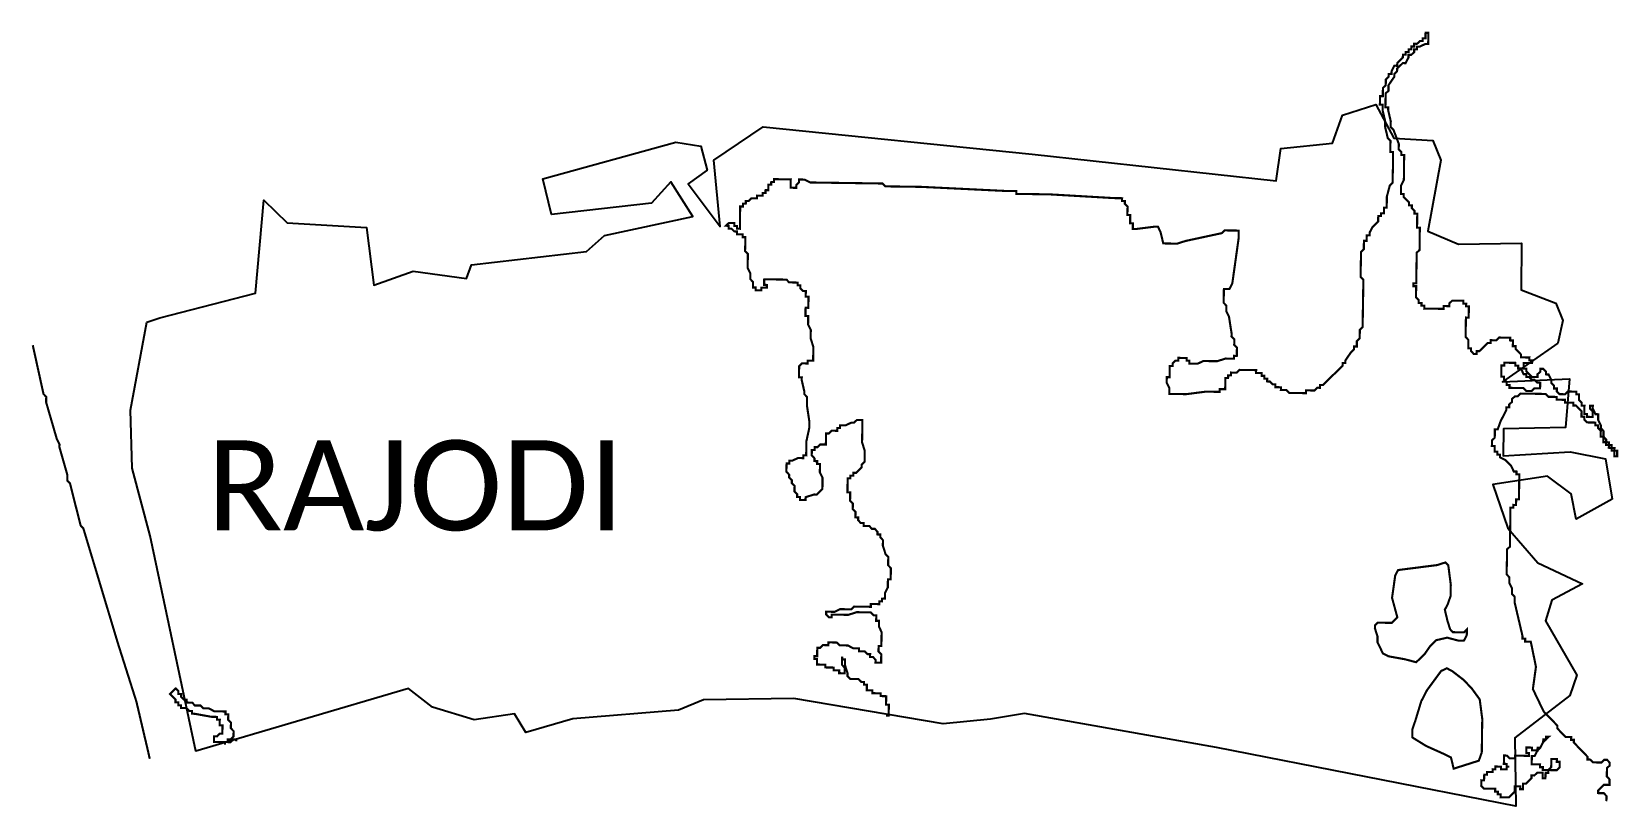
# Model space of a CAD drawing. Header units: metres. Extents: x 263795 to 266714, y 2149023 to 2154063.
# Drawn here: x 264451 to 266714, y 2149023 to 2150129 of the extents above; entities outside this region: 1.
import ezdxf

# ---------------------------------------------------------------- set-up
doc = ezdxf.new("R2010")
doc.units = ezdxf.units.M
for name, color, linetype in [('HIGH TIDE LINE', 6, 'Continuous'), ('village', 3, 'Continuous'), ('VILLAGE NAME', 250, 'Continuous')]:
    doc.layers.add(name, color=color, linetype=linetype)
doc.styles.get("Standard").update_dxf_attribs({"font": 'simplex.shx'})

msp = doc.modelspace()

# ---------------------------------------------------------------- linework, layer by layer
at = {"layer": 'HIGH TIDE LINE', "lineweight": 0, "const_width": 3}
for points in [[(263796.4, 2154061)], [(266591, 2149631.8), (266594.9, 2149631.8), (266598.8, 2149627.7), (266602.8, 2149627.7), (266602.8, 2149623.7), (266602.7, 2149619.7), (266598.7, 2149619.8), (266594.8, 2149619.8), (266590.7, 2149615.9), (266582.8, 2149616), (266578.9, 2149620.1), (266574.9, 2149620.1), (266566.9, 2149620.2), (266563, 2149620.3), (266559, 2149620.4), (266559, 2149624.3), (266555.1, 2149624.4), (266555.1, 2149628.4), (266551.2, 2149632.4), (266551.3, 2149636.4), (266547.3, 2149636.4), (266547.4, 2149640.4), (266547.4, 2149644.4), (266547.5, 2149648.4), (266547.5, 2149652.3), (266551.5, 2149652.3), (266551.6, 2149656.3), (266555.5, 2149656.2), (266559.5, 2149656.1), (266563.5, 2149656.1), (266567.5, 2149656), (266567.4, 2149652.1), (266571.4, 2149652), (266571.3, 2149648), (266575.3, 2149648), (266579.2, 2149639.9), (266583.1, 2149639.9), (266583.1, 2149635.9), (266587, 2149635.9)], [(266400.1, 2149360.3), (266455.8, 2149367.4), (266467.8, 2149371.2), (266471.7, 2149367.2), (266475.3, 2149339.3), (266475.1, 2149323.4), (266470.9, 2149311.5), (266466.8, 2149303.6), (266470.6, 2149287.7), (266474.4, 2149275.7), (266478.3, 2149271.6), (266494.2, 2149271.4), (266498.2, 2149275.3), (266498.1, 2149267.4), (266494, 2149259.5), (266486, 2149259.6), (266470.2, 2149263.8), (266454.2, 2149260.1), (266446.2, 2149252.2), (266438, 2149240.4), (266430, 2149232.6), (266425.9, 2149228.7), (266410.1, 2149232.9), (266386.3, 2149237.2), (266378.4, 2149241.3), (266374.6, 2149249.3), (266370.7, 2149257.3), (266370.8, 2149265.3), (266367, 2149277.3), (266367.1, 2149281.2), (266371.1, 2149285.2), (266383, 2149285), (266391, 2149284.9), (266399.1, 2149292.7), (266391.5, 2149320.6), (266396, 2149352.4)], [(266461.5, 2149216.2), (266441.3, 2149188.7), (266433.1, 2149172.9), (266424.7, 2149145.2), (266420.6, 2149133.3), (266420.4, 2149125.4), (266420.4, 2149121.4), (266440.1, 2149109.2), (266467.7, 2149096.8), (266475.6, 2149092.7), (266479.4, 2149076.8), (266515.3, 2149088.2), (266519.5, 2149100), (266519.7, 2149115.9), (266520.2, 2149147.7), (266516.6, 2149175.6), (266504.9, 2149191.7), (266493.2, 2149203.8), (266477.4, 2149216), (266469.6, 2149220.1)], [(266534.9, 2149072), (266535, 2149076), (266539, 2149075.9), (266539, 2149079.9), (266543, 2149079.8), (266547, 2149079.8), (266546.9, 2149075.8), (266550.9, 2149075.7), (266554.9, 2149075.7), (266554.9, 2149079.6), (266558.9, 2149079.6), (266554.9, 2149079.6), (266555, 2149083.6), (266551, 2149083.7), (266551.1, 2149087.6), (266551.1, 2149091.6), (266551.2, 2149095.6), (266555.2, 2149095.5), (266559.1, 2149091.5), (266563.1, 2149091.4), (266567, 2149091.4), (266567.1, 2149095.4), (266571.1, 2149095.3), (266575, 2149095.2), (266579, 2149095.2), (266583, 2149095.1), (266587, 2149095.1), (266587, 2149099), (266583.1, 2149099.1), (266583.1, 2149103.1), (266583.2, 2149107.1), (266587.1, 2149107), (266591.1, 2149106.9), (266591.1, 2149103), (266595, 2149102.9), (266599, 2149102.8), (266599.1, 2149106.8), (266603, 2149106.8), (266607.1, 2149114.6), (266607.2, 2149118.6), (266611.2, 2149118.6), (266611.2, 2149122.5), (266615.2, 2149122.5), (266611.2, 2149118.6), (266607.1, 2149114.6), (266603, 2149106.8), (266599, 2149102.8), (266594.9, 2149094.9), (266590.9, 2149095), (266590.9, 2149091), (266590.8, 2149087.1), (266590.8, 2149083.1), (266594.7, 2149083), (266598.7, 2149083), (266602.7, 2149082.9), (266602.6, 2149078.9), (266606.6, 2149078.9), (266606.5, 2149074.9), (266610.5, 2149074.8), (266614.5, 2149074.8), (266618.5, 2149078.7), (266618.6, 2149082.7), (266618.7, 2149086.6), (266618.7, 2149090.6), (266622.7, 2149090.6), (266626.7, 2149090.5), (266626.6, 2149086.5), (266630.6, 2149086.5), (266630.5, 2149082.5), (266630.5, 2149078.5), (266626.4, 2149074.6), (266622.4, 2149074.7), (266618.5, 2149074.7), (266614.5, 2149074.8), (266614.4, 2149070.8), (266610.5, 2149070.9), (266610.4, 2149066.9), (266610.3, 2149062.9), (266606.4, 2149063), (266606.4, 2149066.9), (266606.5, 2149070.9), (266602.5, 2149071), (266598.5, 2149071), (266594.5, 2149067.1), (266590.5, 2149067.2), (266590.5, 2149063.2), (266586.4, 2149059.3), (266582.4, 2149055.4), (266578.4, 2149055.4), (266578.4, 2149051.5), (266578.3, 2149047.5), (266574.3, 2149047.5), (266574.4, 2149051.5), (266570.4, 2149051.6), (266566.4, 2149051.6), (266566.4, 2149047.7), (266566.3, 2149043.7), (266562.3, 2149039.8), (266558.3, 2149035.8), (266554.3, 2149035.9), (266550.3, 2149036), (266546.3, 2149036), (266546.4, 2149040), (266542.4, 2149040.1), (266542.5, 2149044), (266538.5, 2149044.1), (266538.6, 2149048.1), (266534.6, 2149048.1), (266530.6, 2149048.2), (266526.6, 2149048.2), (266522.7, 2149048.3), (266518.7, 2149052.3), (266518.8, 2149056.3), (266518.9, 2149060.3), (266522.8, 2149060.2), (266522.9, 2149064.2), (266523, 2149068.2), (266526.9, 2149068.1), (266527, 2149072.1), (266531, 2149072)]]:
    msp.add_lwpolyline(points, close=True, dxfattribs=at)
at = {"layer": 'HIGH TIDE LINE', "lineweight": 0}
for points in [[(265669.4, 2149152.4, 3, 3, 0), (265673.4, 2149152.4, 3, 3, 0), (265673.4, 2149156.3, 3, 3, 0), (265673.5, 2149160.3, 3, 3, 0), (265673.6, 2149164.3, 3, 3, 0), (265673.6, 2149168.3, 3, 3, 0), (265669.7, 2149168.3, 3, 3, 0), (265669.7, 2149172.3, 3, 3, 0), (265669.8, 2149176.3, 3, 3, 0), (265669.8, 2149180.2, 3, 3, 0), (265665.9, 2149180.3, 3, 3, 0), (265661.9, 2149180.4, 3, 3, 0), (265661.9, 2149184.3, 3, 3, 0), (265654, 2149184.5, 3, 3, 0), (265650, 2149184.5, 3, 3, 0), (265650.1, 2149188.5, 3, 3, 0), (265646.1, 2149188.6, 3, 3, 0), (265642.1, 2149188.6, 3, 3, 0), (265642.2, 2149192.6, 3, 3, 0), (265642.2, 2149196.6, 3, 3, 0), (265638.3, 2149196.6, 3, 3, 0), (265638.3, 2149200.6, 3, 3, 0), (265634.3, 2149200.7, 3, 3, 0), (265630.4, 2149204.7, 3, 3, 0), (265622.5, 2149204.8, 3, 3, 0), (265618.5, 2149204.9, 3, 3, 0), (265614.6, 2149208.9, 3, 3, 0), (265614.7, 2149212.9, 3, 3, 0), (265610.9, 2149224.9, 3, 3, 0), (265610.9, 2149228.8, 3, 3, 0), (265611, 2149232.8, 3, 3, 0), (265607, 2149232.9, 3, 3, 0), (265607.1, 2149236.9, 3, 3, 0), (265607, 2149232.9, 3, 3, 0), (265606.9, 2149228.9, 3, 3, 0), (265606.9, 2149224.9, 3, 3, 0), (265610.8, 2149220.9, 3, 3, 0), (265610.7, 2149216.9, 3, 3, 0), (265610.7, 2149212.9, 3, 3, 0), (265606.7, 2149213, 3, 3, 0), (265602.7, 2149213.1, 3, 3, 0), (265602.8, 2149217, 3, 3, 0), (265598.8, 2149217.1, 3, 3, 0), (265594.8, 2149217.1, 3, 3, 0), (265594.9, 2149221.1, 3, 3, 0), (265590.9, 2149221.2, 3, 3, 0), (265586.9, 2149221.2, 3, 3, 0), (265583, 2149221.3, 3, 3, 0), (265583, 2149225.3, 3, 3, 0), (265579.1, 2149225.3, 3, 3, 0), (265575.1, 2149225.4, 3, 3, 0), (265571.1, 2149225.5, 3, 3, 0), (265571.2, 2149229.4, 3, 3, 0), (265571.2, 2149233.4, 3, 3, 0), (265567.2, 2149233.5, 3, 3, 0), (265567.3, 2149237.4, 3, 3, 0), (265571.3, 2149237.4, 3, 3, 0), (265571.3, 2149241.4, 3, 3, 0), (265571.4, 2149245.3, 3, 3, 0), (265571.5, 2149249.3, 3, 3, 0), (265575.4, 2149249.2, 3, 3, 0), (265579.5, 2149253.2, 3, 3, 0), (265583.4, 2149253.1, 3, 3, 0), (265587.4, 2149253, 3, 3, 0), (265587.5, 2149257, 3, 3, 0), (265591.5, 2149257, 3, 3, 0), (265595.4, 2149256.9, 3, 3, 0), (265599.4, 2149256.8, 3, 3, 0), (265603.3, 2149252.8, 3, 3, 0), (265607.3, 2149252.8, 3, 3, 0), (265611.3, 2149252.7, 3, 3, 0), (265615.2, 2149252.6, 3, 3, 0), (265623.1, 2149248.5, 3, 3, 0), (265627.1, 2149248.5, 3, 3, 0), (265631.1, 2149248.4, 3, 3, 0), (265631, 2149244.4, 3, 3, 0), (265635, 2149244.4, 3, 3, 0), (265639, 2149244.3, 3, 3, 0), (265642.9, 2149240.3, 3, 3, 0), (265646.9, 2149240.2, 3, 3, 0), (265646.8, 2149236.3, 3, 3, 0), (265650.8, 2149236.2, 3, 3, 0), (265654.7, 2149232.2, 3, 3, 0), (265654.6, 2149228.2, 3, 3, 0), (265658.6, 2149228.1, 3, 3, 0), (265662.6, 2149228.1, 3, 3, 0), (265662.6, 2149232, 3, 3, 0), (265662.7, 2149236, 3, 3, 0), (265662.8, 2149240, 3, 3, 0), (265658.8, 2149244, 3, 3, 0), (265658.9, 2149248, 3, 3, 0), (265659, 2149252, 3, 3, 0), (265662.9, 2149251.9, 3, 3, 0), (265663, 2149255.9, 3, 3, 0), (265663.1, 2149259.9, 3, 3, 0), (265663.1, 2149263.9, 3, 3, 0), (265663.2, 2149267.8, 3, 3, 0), (265663.2, 2149271.8, 3, 3, 0), (265659.4, 2149279.8, 3, 3, 0), (265659.4, 2149283.8, 3, 3, 0), (265659.5, 2149287.8, 3, 3, 0), (265655.5, 2149287.8, 3, 3, 0), (265655.6, 2149291.8, 3, 3, 0), (265655.6, 2149295.8, 3, 3, 0), (265651.7, 2149295.8, 3, 3, 0), (265647.7, 2149299.9, 3, 3, 0), (265643.8, 2149299.9, 3, 3, 0), (265639.8, 2149300, 3, 3, 0), (265635.8, 2149300, 3, 3, 0), (265627.9, 2149300.2, 3, 3, 0), (265615.9, 2149296.4, 3, 3, 0), (265611.9, 2149296.4, 3, 3, 0), (265600, 2149296.6, 3, 3, 0), (265596, 2149296.7, 3, 3, 0), (265592, 2149296.7, 3, 3, 0), (265592, 2149292.7, 3, 3, 0), (265588, 2149292.8, 3, 3, 0), (265584.1, 2149296.8, 3, 3, 0), (265584.2, 2149300.8, 3, 3, 0), (265588.1, 2149300.8, 3, 3, 0), (265592.1, 2149300.7, 3, 3, 0), (265596.1, 2149300.6, 3, 3, 0), (265604.1, 2149304.5, 3, 3, 0), (265616, 2149304.3, 3, 3, 0), (265620, 2149304.3, 3, 3, 0), (265624, 2149308.2, 3, 3, 0), (265643.9, 2149307.9, 3, 3, 0), (265647.9, 2149307.8, 3, 3, 0), (265647.9, 2149311.8, 3, 3, 0), (265651.9, 2149311.7, 3, 3, 0), (265655.9, 2149311.7, 3, 3, 0), (265659.9, 2149311.6, 3, 3, 0), (265659.9, 2149315.6, 3, 3, 0), (265663.9, 2149315.5, 3, 3, 0), (265663.9, 2149319.5, 3, 3, 0), (265667.9, 2149319.5, 3, 3, 0), (265668, 2149323.4, 3, 3, 0), (265668, 2149327.4, 3, 3, 0), (265672.1, 2149335.3, 3, 3, 0), (265672.2, 2149339.3, 3, 3, 0), (265672.2, 2149343.2, 3, 3, 0), (265672.3, 2149347.2, 3, 3, 0), (265676.3, 2149347.2, 3, 3, 0), (265676.3, 2149351.1, 3, 3, 0), (265676.4, 2149355.1, 3, 3, 0), (265676.5, 2149359.1, 3, 3, 0), (265676.5, 2149363.1, 3, 3, 0), (265672.6, 2149367.1, 3, 3, 0), (265672.7, 2149371.1, 3, 3, 0), (265672.7, 2149375.1, 3, 3, 0), (265672.8, 2149379, 3, 3, 0), (265668.9, 2149383.1, 3, 3, 0), (265665.1, 2149395, 3, 3, 0), (265665.1, 2149399, 3, 3, 0), (265665.2, 2149403, 3, 3, 0), (265661.3, 2149407, 3, 3, 0), (265661.3, 2149411, 3, 3, 0), (265657.4, 2149411.1, 3, 3, 0), (265657.4, 2149415, 3, 3, 0), (265653.5, 2149419.1, 3, 3, 0), (265649.5, 2149419.1, 3, 3, 0), (265645.6, 2149423.2, 3, 3, 0), (265641.6, 2149423.2, 3, 3, 0), (265637.7, 2149423.3, 3, 3, 0), (265637.7, 2149427.3, 3, 3, 0), (265633.7, 2149427.3, 3, 3, 0), (265629.8, 2149431.4, 3, 3, 0), (265629.9, 2149435.3, 3, 3, 0), (265625.9, 2149435.4, 3, 3, 0), (265626, 2149439.4, 3, 3, 0), (265626, 2149443.3, 3, 3, 0), (265622.1, 2149447.4, 3, 3, 0), (265622.2, 2149451.4, 3, 3, 0), (265622.2, 2149455.3, 3, 3, 0), (265618.3, 2149459.4, 3, 3, 0), (265618.4, 2149463.3, 3, 3, 0), (265618.4, 2149467.3, 3, 3, 0), (265618.5, 2149471.3, 3, 3, 0), (265614.5, 2149471.3, 3, 3, 0), (265614.6, 2149475.3, 3, 3, 0), (265614.6, 2149479.3, 3, 3, 0), (265614.7, 2149483.3, 3, 3, 0), (265614.7, 2149487.3, 3, 3, 0), (265614.8, 2149491.2, 3, 3, 0), (265618.8, 2149491.2, 3, 3, 0), (265618.8, 2149495.1, 3, 3, 0), (265622.8, 2149495.1, 3, 3, 0), (265622.9, 2149499.1, 3, 3, 0), (265626.8, 2149499, 3, 3, 0), (265630.9, 2149502.9, 3, 3, 0), (265634.9, 2149506.8, 3, 3, 0), (265635, 2149510.8, 3, 3, 0), (265639, 2149514.7, 3, 3, 0), (265639.1, 2149518.7, 3, 3, 0), (265639.1, 2149522.7, 3, 3, 0), (265639.2, 2149526.7, 3, 3, 0), (265639.2, 2149530.6, 3, 3, 0), (265635.4, 2149542.6, 3, 3, 0), (265635.5, 2149546.6, 3, 3, 0), (265635.6, 2149550.6, 3, 3, 0), (265635.6, 2149554.5, 3, 3, 0), (265635.7, 2149558.5, 3, 3, 0), (265635.7, 2149562.5, 3, 3, 0), (265635.8, 2149566.5, 3, 3, 0), (265635.9, 2149570.4, 3, 3, 0), (265635.9, 2149574.4, 3, 3, 0), (265631.9, 2149574.5, 3, 3, 0), (265628, 2149574.5, 3, 3, 0), (265623.9, 2149570.6, 3, 3, 0), (265620, 2149570.7, 3, 3, 0), (265612, 2149566.8, 3, 3, 0), (265608, 2149566.9, 3, 3, 0), (265604, 2149566.9, 3, 3, 0), (265603.9, 2149563, 3, 3, 0), (265600, 2149563, 3, 3, 0), (265599.9, 2149559, 3, 3, 0), (265595.9, 2149559.1, 3, 3, 0), (265592, 2149559.2, 3, 3, 0), (265587.9, 2149555.2, 3, 3, 0), (265584, 2149555.3, 3, 3, 0), (265583.9, 2149551.3, 3, 3, 0), (265583.8, 2149547.4, 3, 3, 0), (265583.8, 2149543.4, 3, 3, 0), (265583.7, 2149539.4, 3, 3, 0), (265579.7, 2149539.5, 3, 3, 0), (265575.8, 2149539.5, 3, 3, 0), (265571.7, 2149535.6, 3, 3, 0), (265567.8, 2149535.7, 3, 3, 0), (265567.7, 2149531.7, 3, 3, 0), (265563.7, 2149531.7, 3, 3, 0), (265563.7, 2149527.8, 3, 3, 0), (265563.6, 2149523.8, 3, 3, 0), (265567.5, 2149519.8, 3, 3, 0), (265567.5, 2149515.8, 3, 3, 0), (265571.4, 2149515.7, 3, 3, 0), (265571.4, 2149511.8, 3, 3, 0), (265575.4, 2149511.7, 3, 3, 0), (265575.3, 2149507.7, 3, 3, 0), (265575.2, 2149503.7, 3, 3, 0), (265575.2, 2149499.8, 3, 3, 0), (265579, 2149491.8, 3, 3, 0), (265579, 2149487.8, 3, 3, 0), (265578.9, 2149479.8, 3, 3, 0), (265578.8, 2149475.9, 3, 3, 0), (265574.8, 2149471.9, 3, 3, 0), (265570.7, 2149468, 3, 3, 0), (265566.8, 2149468.1, 3, 3, 0), (265554.8, 2149464.3, 3, 3, 0), (265554.7, 2149460.3, 3, 3, 0), (265550.7, 2149460.4, 3, 3, 0), (265546.8, 2149460.4, 3, 3, 0), (265546.8, 2149464.4, 3, 3, 0), (265542.8, 2149464.5, 3, 3, 0), (265542.9, 2149468.4, 3, 3, 0), (265539, 2149472.5, 3, 3, 0), (265539.1, 2149480.4, 3, 3, 0), (265535.2, 2149484.5, 3, 3, 0), (265535.2, 2149488.4, 3, 3, 0), (265531.3, 2149492.5, 3, 3, 0), (265531.4, 2149496.4, 3, 3, 0), (265527.5, 2149500.5, 3, 3, 0), (265527.5, 2149504.4, 3, 3, 0), (265527.6, 2149508.4, 3, 3, 0), (265527.7, 2149512.4, 3, 3, 0), (265531.6, 2149512.3, 3, 3, 0), (265531.7, 2149516.3, 3, 3, 0), (265535.7, 2149516.3, 3, 3, 0), (265543.7, 2149520.1, 3, 3, 0), (265547.6, 2149520.1, 3, 3, 0), (265551.6, 2149520, 3, 3, 0), (265551.7, 2149524, 3, 3, 0), (265555.7, 2149523.9, 3, 3, 0), (265555.7, 2149527.9, 3, 3, 0), (265555.8, 2149531.9, 3, 3, 0), (265555.9, 2149539.8, 3, 3, 0), (265555.9, 2149543.8, 3, 3, 0), (265560.2, 2149563.6, 3, 3, 0), (265560.3, 2149567.6, 3, 3, 0), (265560.3, 2149571.6, 3, 3, 0), (265556.7, 2149595.5, 3, 3, 0), (265556.8, 2149599.4, 3, 3, 0), (265556.8, 2149603.4, 3, 3, 0), (265556.9, 2149607.4, 3, 3, 0), (265553, 2149611.4, 3, 3, 0), (265553, 2149615.4, 3, 3, 0), (265549.3, 2149631.4, 3, 3, 0), (265549.4, 2149635.3, 3, 3, 0), (265545.4, 2149635.4, 3, 3, 0), (265545.4, 2149639.4, 3, 3, 0), (265545.5, 2149643.4, 3, 3, 0), (265545.6, 2149647.3, 3, 3, 0), (265545.6, 2149651.3, 3, 3, 0), (265549.7, 2149655.2, 3, 3, 0), (265553.6, 2149655.2, 3, 3, 0), (265557.6, 2149655.1, 3, 3, 0), (265557.7, 2149659.1, 3, 3, 0), (265561.6, 2149659, 3, 3, 0), (265565.6, 2149659, 3, 3, 0), (265565.7, 2149662.9, 3, 3, 0), (265565.7, 2149666.9, 3, 3, 0), (265565.8, 2149670.9, 3, 3, 0), (265565.9, 2149678.8, 3, 3, 0), (265562.1, 2149690.8, 3, 3, 0), (265562.2, 2149694.8, 3, 3, 0), (265562.2, 2149698.8, 3, 3, 0), (265562.3, 2149702.8, 3, 3, 0), (265558.4, 2149710.8, 3, 3, 0), (265558.5, 2149714.7, 3, 3, 0), (265558.5, 2149718.7, 3, 3, 0), (265558.6, 2149722.7, 3, 3, 0), (265554.6, 2149722.8, 3, 3, 0), (265554.7, 2149726.7, 3, 3, 0), (265554.7, 2149730.7, 3, 3, 0), (265554.8, 2149734.7, 3, 3, 0), (265558.8, 2149734.6, 3, 3, 0), (265558.8, 2149738.6, 3, 3, 0), (265558.9, 2149742.6, 3, 3, 0), (265559, 2149746.5, 3, 3, 0), (265559, 2149750.5, 3, 3, 0), (265555, 2149750.6, 3, 3, 0), (265555.1, 2149754.6, 3, 3, 0), (265555.2, 2149758.5, 3, 3, 0), (265551.2, 2149758.6, 3, 3, 0), (265547.3, 2149762.6, 3, 3, 0), (265547.3, 2149766.6, 3, 3, 0), (265543.4, 2149766.7, 3, 3, 0), (265543.4, 2149770.6, 3, 3, 0), (265539.4, 2149770.7, 3, 3, 0), (265535.5, 2149770.8, 3, 3, 0), (265531.5, 2149770.8, 3, 3, 0), (265527.6, 2149774.8, 3, 3, 0), (265523.6, 2149774.9, 3, 3, 0), (265519.6, 2149775, 3, 3, 0), (265515.6, 2149775, 3, 3, 0), (265511.7, 2149775.1, 3, 3, 0), (265503.7, 2149775.2, 3, 3, 0), (265499.7, 2149775.3, 3, 3, 0), (265495.8, 2149775.3, 3, 3, 0), (265495.7, 2149771.3, 3, 3, 0), (265495.7, 2149767.4, 3, 3, 0), (265499.6, 2149767.3, 3, 3, 0), (265499.6, 2149763.3, 3, 3, 0), (265495.6, 2149763.4, 3, 3, 0), (265491.6, 2149763.4, 3, 3, 0), (265491.6, 2149759.5, 3, 3, 0), (265487.6, 2149759.5, 3, 3, 0), (265483.6, 2149759.6, 3, 3, 0), (265483.7, 2149763.6, 3, 3, 0), (265479.7, 2149763.6, 3, 3, 0), (265479.8, 2149767.6, 3, 3, 0), (265479.8, 2149771.6, 3, 3, 0), (265475.9, 2149775.6, 3, 3, 0), (265476, 2149783.6, 3, 3, 0), (265472.2, 2149791.6, 3, 3, 0), (265472.3, 2149799.5, 3, 3, 0), (265472.5, 2149811.5, 3, 3, 0), (265468.5, 2149815.5, 3, 3, 0), (265468.6, 2149819.5, 3, 3, 0), (265468.7, 2149823.4, 3, 3, 0), (265468.8, 2149831.4, 3, 3, 0), (265468.8, 2149835.4, 3, 3, 0), (265464.9, 2149835.4, 3, 3, 0), (265464.9, 2149839.4, 3, 3, 0), (265460.9, 2149839.5, 3, 3, 0), (265457, 2149839.5, 3, 3, 0), (265457, 2149843.5, 3, 3, 0), (265453.1, 2149843.6, 3, 3, 0), (265449.1, 2149847.6, 3, 3, 0), (265445.2, 2149847.6, 3, 3, 0), (265445.2, 2149851.6, 3, 3, 0), (265441.2, 2149851.7, 3, 3, 0), (265445.3, 2149855.6, 3, 3, 0), (265449.3, 2149855.5, 3, 3, 0), (265453.2, 2149855.5, 3, 3, 0), (265453.2, 2149851.5, 3, 3, 0), (265457.1, 2149851.4, 3, 3, 0), (265457.1, 2149847.5, 3, 3, 0), (265461.1, 2149847.4, 3, 3, 0), (265461.1, 2149851.4, 3, 3, 0), (265461.2, 2149855.4, 3, 3, 0), (265461.2, 2149859.3, 3, 3, 0), (265461.3, 2149863.3, 3, 3, 0), (265461.4, 2149867.3, 3, 3, 0), (265461.4, 2149871.3, 3, 3, 0), (265461.5, 2149875.2, 3, 3, 0), (265461.5, 2149879.2, 3, 3, 0), (265465.5, 2149879.2, 3, 3, 0), (265465.6, 2149883.1, 3, 3, 0), (265469.5, 2149883.1, 3, 3, 0), (265469.6, 2149887, 3, 3, 0), (265473.6, 2149887, 3, 3, 0), (265477.6, 2149890.9, 3, 3, 0), (265481.6, 2149890.8, 3, 3, 0), (265485.6, 2149890.8, 3, 3, 0), (265485.6, 2149894.8, 3, 3, 0), (265489.6, 2149894.7, 3, 3, 0), (265493.6, 2149894.6, 3, 3, 0), (265493.6, 2149898.6, 3, 3, 0), (265497.6, 2149898.6, 3, 3, 0), (265497.7, 2149902.5, 3, 3, 0), (265501.6, 2149902.5, 3, 3, 0), (265501.7, 2149906.5, 3, 3, 0), (265501.8, 2149910.4, 3, 3, 0), (265505.7, 2149910.4, 3, 3, 0), (265505.8, 2149914.3, 3, 3, 0), (265509.8, 2149914.3, 3, 3, 0), (265509.8, 2149918.3, 3, 3, 0), (265513.8, 2149918.2, 3, 3, 0), (265517.8, 2149918.1, 3, 3, 0), (265521.7, 2149918.1, 3, 3, 0), (265525.7, 2149918, 3, 3, 0), (265529.7, 2149918, 3, 3, 0), (265533.7, 2149917.9, 3, 3, 0), (265533.6, 2149913.9, 3, 3, 0), (265533.6, 2149910, 3, 3, 0), (265533.5, 2149906, 3, 3, 0), (265537.5, 2149905.9, 3, 3, 0), (265541.4, 2149905.9, 3, 3, 0), (265541.5, 2149909.8, 3, 3, 0), (265545.5, 2149913.8, 3, 3, 0), (265545.6, 2149917.7, 3, 3, 0), (265549.6, 2149917.7, 3, 3, 0), (265553.5, 2149917.6, 3, 3, 0), (265561.4, 2149913.5, 3, 3, 0), (265565.4, 2149913.5, 3, 3, 0), (265569.4, 2149913.4, 3, 3, 0), (265573.4, 2149913.3, 3, 3, 0), (265617.1, 2149912.7, 3, 3, 0), (265664.8, 2149912, 3, 3, 0), (265668.7, 2149907.9, 3, 3, 0), (265672.7, 2149907.9, 3, 3, 0), (265676.6, 2149907.8, 3, 3, 0), (265680.6, 2149907.8, 3, 3, 0), (265720.4, 2149907.2, 3, 3, 0), (265839.6, 2149901.4, 3, 3, 0), (265847.5, 2149901.3, 3, 3, 0), (265851.5, 2149901.3, 3, 3, 0), (265855.5, 2149901.2, 3, 3, 0), (265855.4, 2149897.2, 3, 3, 0), (265859.4, 2149897.2, 3, 3, 0), (265863.4, 2149897.1, 3, 3, 0), (265903.1, 2149896.5, 3, 3, 0), (265994.5, 2149891.2, 3, 3, 0), (265998.4, 2149891.1, 3, 3, 0), (266002.4, 2149891.1, 3, 3, 0), (266006.4, 2149891, 3, 3, 0), (266006.3, 2149887, 3, 3, 0), (266010.3, 2149887, 3, 3, 0), (266010.2, 2149883, 3, 3, 0), (266014.2, 2149879, 3, 3, 0), (266014, 2149871, 3, 3, 0), (266014, 2149867, 3, 3, 0), (266018, 2149867, 3, 3, 0), (266017.9, 2149863, 3, 3, 0), (266017.8, 2149855.1, 3, 3, 0), (266021.8, 2149855, 3, 3, 0), (266021.7, 2149851, 3, 3, 0), (266021.6, 2149847, 3, 3, 0), (266025.6, 2149847, 3, 3, 0), (266053.5, 2149850.5, 3, 3, 0), (266057.5, 2149850.5, 3, 3, 0), (266061.3, 2149842.5, 3, 3, 0), (266065.1, 2149826.5, 3, 3, 0), (266077, 2149826.3, 3, 3, 0), (266081, 2149826.3, 3, 3, 0), (266084.9, 2149826.2, 3, 3, 0), (266096.9, 2149830, 3, 3, 0), (266148.8, 2149841.2, 3, 3, 0), (266152.8, 2149845.1, 3, 3, 0), (266156.8, 2149845, 3, 3, 0), (266160.8, 2149845, 3, 3, 0), (266164.7, 2149844.9, 3, 3, 0), (266168.7, 2149844.9, 3, 3, 0), (266172.7, 2149844.8, 3, 3, 0), (266172.6, 2149840.8, 3, 3, 0), (266172.6, 2149836.8, 3, 3, 0), (266172.5, 2149832.9, 3, 3, 0), (266163.6, 2149769.4, 3, 3, 0), (266159.5, 2149761.5, 3, 3, 0), (266155.5, 2149761.6, 3, 3, 0), (266151.6, 2149761.6, 3, 3, 0), (266151.5, 2149757.6, 3, 3, 0), (266151.5, 2149753.7, 3, 3, 0), (266151.4, 2149749.7, 3, 3, 0), (266151.3, 2149745.7, 3, 3, 0), (266151.3, 2149741.7, 3, 3, 0), (266155.2, 2149737.7, 3, 3, 0), (266155.1, 2149729.7, 3, 3, 0), (266158.9, 2149721.7, 3, 3, 0), (266162.6, 2149697.8, 3, 3, 0), (266162.5, 2149693.8, 3, 3, 0), (266166.4, 2149689.8, 3, 3, 0), (266166.4, 2149685.8, 3, 3, 0), (266166.3, 2149681.9, 3, 3, 0), (266170.2, 2149677.8, 3, 3, 0), (266170.1, 2149673.9, 3, 3, 0), (266170.1, 2149669.9, 3, 3, 0), (266170, 2149665.9, 3, 3, 0), (266166.1, 2149666, 3, 3, 0), (266166, 2149662, 3, 3, 0), (266162, 2149662, 3, 3, 0), (266158, 2149662.1, 3, 3, 0), (266154.1, 2149662.2, 3, 3, 0), (266142.1, 2149658.4, 3, 3, 0), (266130.2, 2149658.5, 3, 3, 0), (266122.2, 2149658.7, 3, 3, 0), (266114.2, 2149654.8, 3, 3, 0), (266110.2, 2149654.9, 3, 3, 0), (266106.3, 2149654.9, 3, 3, 0), (266102.3, 2149655, 3, 3, 0), (266102.3, 2149659, 3, 3, 0), (266098.4, 2149659, 3, 3, 0), (266098.4, 2149663, 3, 3, 0), (266094.4, 2149663, 3, 3, 0), (266090.5, 2149663.1, 3, 3, 0), (266086.5, 2149663.2, 3, 3, 0), (266086.4, 2149659.2, 3, 3, 0), (266082.5, 2149659.2, 3, 3, 0), (266078.4, 2149655.3, 3, 3, 0), (266078.4, 2149651.4, 3, 3, 0), (266074.4, 2149651.4, 3, 3, 0), (266074.3, 2149647.4, 3, 3, 0), (266074.3, 2149643.5, 3, 3, 0), (266074.2, 2149639.5, 3, 3, 0), (266074.2, 2149635.5, 3, 3, 0), (266070.2, 2149635.6, 3, 3, 0), (266070.1, 2149631.6, 3, 3, 0), (266070.1, 2149627.6, 3, 3, 0), (266073.9, 2149619.6, 3, 3, 0), (266073.9, 2149615.6, 3, 3, 0), (266073.8, 2149611.7, 3, 3, 0), (266077.8, 2149611.6, 3, 3, 0), (266081.8, 2149611.5, 3, 3, 0), (266085.7, 2149611.5, 3, 3, 0), (266093.7, 2149611.4, 3, 3, 0), (266097.7, 2149611.3, 3, 3, 0), (266125.5, 2149614.9, 3, 3, 0), (266133.5, 2149614.8, 3, 3, 0), (266145.4, 2149614.6, 3, 3, 0), (266145.5, 2149618.5, 3, 3, 0), (266149.4, 2149618.5, 3, 3, 0), (266153.4, 2149618.4, 3, 3, 0), (266153.5, 2149622.4, 3, 3, 0), (266153.5, 2149626.4, 3, 3, 0), (266153.6, 2149630.4, 3, 3, 0), (266153.7, 2149634.3, 3, 3, 0), (266157.6, 2149634.3, 3, 3, 0), (266157.7, 2149638.2, 3, 3, 0), (266161.7, 2149638.2, 3, 3, 0), (266161.7, 2149642.2, 3, 3, 0), (266165.7, 2149642.1, 3, 3, 0), (266169.7, 2149642, 3, 3, 0), (266173.7, 2149646, 3, 3, 0), (266177.7, 2149645.9, 3, 3, 0), (266181.7, 2149645.8, 3, 3, 0), (266185.6, 2149645.8, 3, 3, 0), (266189.6, 2149645.7, 3, 3, 0), (266193.6, 2149645.7, 3, 3, 0), (266197.6, 2149645.6, 3, 3, 0), (266197.5, 2149641.6, 3, 3, 0), (266201.5, 2149641.6, 3, 3, 0), (266205.5, 2149641.5, 3, 3, 0), (266205.4, 2149637.5, 3, 3, 0), (266209.4, 2149637.5, 3, 3, 0), (266209.3, 2149633.5, 3, 3, 0), (266213.3, 2149633.4, 3, 3, 0), (266213.2, 2149629.5, 3, 3, 0), (266217.2, 2149629.4, 3, 3, 0), (266221.1, 2149625.4, 3, 3, 0), (266225.1, 2149625.3, 3, 3, 0), (266225, 2149621.3, 3, 3, 0), (266229, 2149621.3, 3, 3, 0), (266233, 2149621.2, 3, 3, 0), (266232.9, 2149617.3, 3, 3, 0), (266236.9, 2149617.2, 3, 3, 0), (266240.9, 2149617.1, 3, 3, 0), (266244.8, 2149613.1, 3, 3, 0), (266248.8, 2149613, 3, 3, 0), (266252.7, 2149613, 3, 3, 0), (266256.7, 2149612.9, 3, 3, 0), (266260.7, 2149612.9, 3, 3, 0), (266264.7, 2149612.8, 3, 3, 0), (266268.6, 2149612.7, 3, 3, 0), (266268.7, 2149616.7, 3, 3, 0), (266272.7, 2149616.7, 3, 3, 0), (266276.6, 2149616.6, 3, 3, 0), (266280.6, 2149616.5, 3, 3, 0), (266284.7, 2149620.5, 3, 3, 0), (266288.6, 2149620.4, 3, 3, 0), (266288.7, 2149624.4, 3, 3, 0), (266292.7, 2149624.3, 3, 3, 0), (266296.7, 2149628.2, 3, 3, 0), (266300.7, 2149632.2, 3, 3, 0), (266304.8, 2149636.1, 3, 3, 0), (266308.8, 2149640, 3, 3, 0), (266316.9, 2149647.8, 3, 3, 0), (266320.9, 2149651.7, 3, 3, 0), (266321, 2149655.7, 3, 3, 0), (266324.9, 2149655.7, 3, 3, 0), (266325, 2149659.6, 3, 3, 0), (266333.1, 2149671.4, 3, 3, 0), (266337.2, 2149675.4, 3, 3, 0), (266337.2, 2149679.3, 3, 3, 0), (266341.2, 2149679.3, 3, 3, 0), (266341.2, 2149683.2, 3, 3, 0), (266341.3, 2149687.2, 3, 3, 0), (266345.3, 2149691.1, 3, 3, 0), (266345.4, 2149695.1, 3, 3, 0), (266345.5, 2149699.1, 3, 3, 0), (266345.5, 2149703.1, 3, 3, 0), (266349.6, 2149707, 3, 3, 0), (266349.6, 2149711, 3, 3, 0), (266349.7, 2149714.9, 3, 3, 0), (266349.7, 2149718.9, 3, 3, 0), (266349.8, 2149722.9, 3, 3, 0), (266349.8, 2149726.9, 3, 3, 0), (266350.3, 2149754.7, 3, 3, 0), (266350.3, 2149758.7, 3, 3, 0), (266350.4, 2149762.6, 3, 3, 0), (266350.6, 2149774.6, 3, 3, 0), (266346.6, 2149778.6, 3, 3, 0), (266346.7, 2149782.6, 3, 3, 0), (266347.1, 2149806.4, 3, 3, 0), (266347.1, 2149810.4, 3, 3, 0), (266347.2, 2149814.4, 3, 3, 0), (266351.2, 2149818.3, 3, 3, 0), (266351.3, 2149822.3, 3, 3, 0), (266351.3, 2149826.2, 3, 3, 0), (266351.4, 2149830.2, 3, 3, 0), (266355.4, 2149830.2, 3, 3, 0), (266355.4, 2149834.1, 3, 3, 0), (266355.5, 2149838.1, 3, 3, 0), (266359.4, 2149838.1, 3, 3, 0), (266359.5, 2149842, 3, 3, 0), (266363.6, 2149849.9, 3, 3, 0), (266367.6, 2149853.8, 3, 3, 0), (266371.7, 2149857.8, 3, 3, 0), (266371.7, 2149861.7, 3, 3, 0), (266371.8, 2149865.7, 3, 3, 0), (266375.8, 2149865.6, 3, 3, 0), (266375.8, 2149869.6, 3, 3, 0), (266379.8, 2149869.6, 3, 3, 0), (266379.9, 2149873.5, 3, 3, 0), (266379.9, 2149877.5, 3, 3, 0), (266383.9, 2149877.5, 3, 3, 0), (266384.1, 2149893.4, 3, 3, 0), (266388.3, 2149909.2, 3, 3, 0), (266392.4, 2149913.1, 3, 3, 0), (266392.4, 2149917.1, 3, 3, 0), (266392.5, 2149921.1, 3, 3, 0), (266392.5, 2149925, 3, 3, 0), (266392.6, 2149929, 3, 3, 0), (266392.7, 2149933, 3, 3, 0), (266392.7, 2149937, 3, 3, 0), (266392.8, 2149940.9, 3, 3, 0), (266392.9, 2149948.9, 3, 3, 0), (266393, 2149952.9, 3, 3, 0), (266393, 2149956.8, 3, 3, 0), (266389, 2149956.9, 3, 3, 0), (266389.2, 2149964.9, 3, 3, 0), (266389.2, 2149968.8, 3, 3, 0), (266389.3, 2149972.8, 3, 3, 0), (266385.4, 2149976.8, 3, 3, 0), (266381.6, 2149992.8, 3, 3, 0), (266381.7, 2150000.8, 3, 3, 0), (266378, 2150016.7, 3, 3, 0), (266378.1, 2150020.7, 3, 3, 0), (266378.1, 2150024.7, 3, 3, 0), (266374.1, 2150024.7, 3, 3, 0), (266374.2, 2150028.7, 3, 3, 0), (266374.3, 2150032.7, 3, 3, 0), (266374.3, 2150036.7, 3, 3, 0), (266378.3, 2150036.6, 3, 3, 0), (266378.4, 2150040.6, 3, 3, 0), (266378.4, 2150044.5, 3, 3, 0), (266378.5, 2150048.5, 3, 3, 0), (266382.5, 2150052.4, 3, 3, 0), (266382.6, 2150056.4, 3, 3, 0), (266382.6, 2150060.4, 3, 3, 0), (266386.7, 2150064.3, 3, 3, 0), (266386.7, 2150068.3, 3, 3, 0), (266390.7, 2150068.2, 3, 3, 0), (266390.8, 2150072.2, 3, 3, 0), (266394.8, 2150080.1, 3, 3, 0), (266398.8, 2150080, 3, 3, 0), (266398.9, 2150084, 3, 3, 0), (266406.9, 2150091.8, 3, 3, 0), (266407, 2150095.8, 3, 3, 0), (266411, 2150095.8, 3, 3, 0), (266411, 2150099.7, 3, 3, 0), (266415, 2150099.7, 3, 3, 0), (266415.1, 2150103.6, 3, 3, 0), (266419, 2150103.6, 3, 3, 0), (266419.1, 2150107.6, 3, 3, 0), (266423.1, 2150107.5, 3, 3, 0), (266423.1, 2150111.5, 3, 3, 0), (266427.1, 2150111.4, 3, 3, 0), (266431.2, 2150115.3, 3, 3, 0), (266435.1, 2150115.3, 3, 3, 0), (266435.2, 2150119.3, 3, 3, 0), (266439.2, 2150119.2, 3, 3, 0), (266439.2, 2150123.2, 3, 3, 0), (266439.3, 2150127.1, 3, 3, 0), (266443.3, 2150127.1, 3, 3, 0), (266443.1, 2150119.1, 3, 3, 0), (266443.1, 2150115.2, 3, 3, 0), (266443, 2150111.2, 3, 3, 0), (266439, 2150111.2, 3, 3, 0), (266431, 2150107.4, 3, 3, 0), (266427.1, 2150107.4, 3, 3, 0), (266427, 2150103.5, 3, 3, 0), (266423, 2150103.5, 3, 3, 0), (266423, 2150099.6, 3, 3, 0), (266418.9, 2150095.6, 3, 3, 0), (266415, 2150095.7, 3, 3, 0), (266414.9, 2150091.7, 3, 3, 0), (266410.8, 2150083.8, 3, 3, 0), (266406.8, 2150083.9, 3, 3, 0), (266398.8, 2150076.1, 3, 3, 0), (266398.7, 2150072.1, 3, 3, 0), (266394.7, 2150068.2, 3, 3, 0), (266394.6, 2150064.2, 3, 3, 0), (266386.5, 2150052.4, 3, 3, 0), (266386.4, 2150048.4, 3, 3, 0), (266386.4, 2150044.4, 3, 3, 0), (266382.3, 2150040.5, 3, 3, 0), (266382.3, 2150036.5, 3, 3, 0), (266382.2, 2150032.6, 3, 3, 0), (266382.2, 2150028.6, 3, 3, 0), (266382.1, 2150024.6, 3, 3, 0), (266382, 2150020.6, 3, 3, 0), (266386, 2150020.6, 3, 3, 0), (266386, 2150016.6, 3, 3, 0), (266389.7, 2150000.6, 3, 3, 0), (266389.6, 2149996.7, 3, 3, 0), (266389.6, 2149992.7, 3, 3, 0), (266393.5, 2149988.7, 3, 3, 0), (266401.1, 2149968.7, 3, 3, 0), (266401.1, 2149964.7, 3, 3, 0), (266401, 2149960.7, 3, 3, 0), (266404.9, 2149956.7, 3, 3, 0), (266404.9, 2149952.7, 3, 3, 0), (266408.9, 2149952.6, 3, 3, 0), (266408.8, 2149948.7, 3, 3, 0), (266408.7, 2149944.7, 3, 3, 0), (266408.7, 2149940.7, 3, 3, 0), (266408.6, 2149936.7, 3, 3, 0), (266408.6, 2149932.8, 3, 3, 0), (266408.5, 2149928.8, 3, 3, 0), (266408.4, 2149924.8, 3, 3, 0), (266408.4, 2149920.8, 3, 3, 0), (266408.3, 2149916.9, 3, 3, 0), (266404.2, 2149909, 3, 3, 0), (266404.2, 2149905, 3, 3, 0), (266404.1, 2149901, 3, 3, 0), (266404.1, 2149897, 3, 3, 0), (266408, 2149897, 3, 3, 0), (266408, 2149893, 3, 3, 0), (266411.9, 2149889, 3, 3, 0), (266415.8, 2149884.9, 3, 3, 0), (266415.7, 2149881, 3, 3, 0), (266419.7, 2149880.9, 3, 3, 0), (266419.7, 2149876.9, 3, 3, 0), (266423.6, 2149872.9, 3, 3, 0), (266423.5, 2149868.9, 3, 3, 0), (266427.5, 2149868.9, 3, 3, 0), (266427.4, 2149864.9, 3, 3, 0), (266427.4, 2149860.9, 3, 3, 0), (266427.3, 2149856.9, 3, 3, 0), (266427.2, 2149849, 3, 3, 0), (266431.2, 2149848.9, 3, 3, 0), (266431.1, 2149844.9, 3, 3, 0), (266430.9, 2149833, 3, 3, 0), (266430.8, 2149825.1, 3, 3, 0), (266430.8, 2149821.1, 3, 3, 0), (266430.7, 2149817.1, 3, 3, 0), (266426.7, 2149813.2, 3, 3, 0), (266426.6, 2149809.2, 3, 3, 0), (266426.5, 2149805.2, 3, 3, 0), (266426.5, 2149801.3, 3, 3, 0), (266426.4, 2149797.3, 3, 3, 0), (266426.4, 2149793.3, 3, 3, 0), (266426.3, 2149789.3, 3, 3, 0), (266426.3, 2149785.4, 3, 3, 0), (266426.2, 2149781.4, 3, 3, 0), (266426.1, 2149777.4, 3, 3, 0), (266426, 2149769.5, 3, 3, 0), (266422, 2149769.5, 3, 3, 0), (266422, 2149765.5, 3, 3, 0), (266426, 2149765.5, 3, 3, 0), (266425.9, 2149761.5, 3, 3, 0), (266425.8, 2149757.5, 3, 3, 0), (266425.8, 2149753.6, 3, 3, 0), (266425.7, 2149749.6, 3, 3, 0), (266429.6, 2149745.6, 3, 3, 0), (266429.6, 2149741.6, 3, 3, 0), (266433.6, 2149741.5, 3, 3, 0), (266433.5, 2149737.5, 3, 3, 0), (266437.5, 2149737.5, 3, 3, 0), (266437.4, 2149733.5, 3, 3, 0), (266441.4, 2149733.5, 3, 3, 0), (266445.4, 2149733.4, 3, 3, 0), (266449.3, 2149733.3, 3, 3, 0), (266453.3, 2149733.3, 3, 3, 0), (266457.3, 2149733.2, 3, 3, 0), (266461.3, 2149733.2, 3, 3, 0), (266465.2, 2149733.1, 3, 3, 0), (266465.3, 2149737.1, 3, 3, 0), (266469.3, 2149737, 3, 3, 0), (266473.2, 2149737, 3, 3, 0), (266473.3, 2149740.9, 3, 3, 0), (266477.3, 2149744.8, 3, 3, 0), (266481.3, 2149744.8, 3, 3, 0), (266485.3, 2149744.7, 3, 3, 0), (266489.3, 2149744.7, 3, 3, 0), (266493.2, 2149744.6, 3, 3, 0), (266493.2, 2149740.6, 3, 3, 0), (266497.2, 2149740.6, 3, 3, 0), (266497.1, 2149736.6, 3, 3, 0), (266501.1, 2149736.5, 3, 3, 0), (266501, 2149732.6, 3, 3, 0), (266501, 2149728.6, 3, 3, 0), (266500.9, 2149724.6, 3, 3, 0), (266500.8, 2149720.6, 3, 3, 0), (266496.9, 2149720.7, 3, 3, 0), (266496.8, 2149716.7, 3, 3, 0), (266496.7, 2149712.7, 3, 3, 0), (266496.7, 2149708.8, 3, 3, 0), (266496.6, 2149700.8, 3, 3, 0), (266496.5, 2149696.8, 3, 3, 0), (266496.4, 2149692.9, 3, 3, 0), (266500.4, 2149688.8, 3, 3, 0), (266500.3, 2149684.9, 3, 3, 0), (266500.2, 2149680.9, 3, 3, 0), (266500.2, 2149676.9, 3, 3, 0), (266504.2, 2149676.8, 3, 3, 0), (266504.1, 2149672.9, 3, 3, 0), (266508, 2149668.8, 3, 3, 0), (266512, 2149668.8, 3, 3, 0), (266512.1, 2149672.8, 3, 3, 0), (266516, 2149672.7, 3, 3, 0), (266520.1, 2149676.6, 3, 3, 0), (266524.1, 2149680.5, 3, 3, 0), (266528.1, 2149684.4, 3, 3, 0), (266532.1, 2149684.4, 3, 3, 0), (266532.2, 2149688.4, 3, 3, 0), (266536.1, 2149688.3, 3, 3, 0), (266540.1, 2149688.2, 3, 3, 0), (266544.1, 2149692.2, 3, 3, 0), (266548.1, 2149692.1, 3, 3, 0), (266552.1, 2149692, 3, 3, 0), (266556.1, 2149692, 3, 3, 0), (266560, 2149691.9, 3, 3, 0), (266560, 2149688, 3, 3, 0), (266564, 2149687.9, 3, 3, 0), (266563.9, 2149683.9, 3, 3, 0), (266563.8, 2149679.9, 3, 3, 0), (266567.8, 2149679.9, 3, 3, 0), (266567.8, 2149675.9, 3, 3, 0), (266571.7, 2149671.9, 3, 3, 0), (266575.6, 2149667.8, 3, 3, 0), (266575.5, 2149663.9, 3, 3, 0), (266579.5, 2149663.8, 3, 3, 0), (266583.5, 2149663.7, 3, 3, 0), (266587.5, 2149663.7, 3, 3, 0), (266587.4, 2149659.7, 3, 3, 0), (266591.4, 2149659.6, 3, 3, 0), (266591.3, 2149655.7, 3, 3, 0), (266587.3, 2149655.7, 3, 3, 0), (266583.4, 2149655.8, 3, 3, 0), (266579.4, 2149655.9, 3, 3, 0), (266579.3, 2149651.9, 3, 3, 0), (266579.3, 2149647.9, 3, 3, 0), (266583.2, 2149647.8, 3, 3, 0), (266583.2, 2149643.9, 3, 3, 0), (266587.1, 2149639.8, 3, 3, 0), (266591, 2149635.8, 3, 3, 0), (266595, 2149635.7, 3, 3, 0), (266599, 2149635.7, 3, 3, 0), (266599, 2149639.7, 3, 3, 0), (266603.1, 2149643.6, 3, 3, 0), (266603.1, 2149647.5, 3, 3, 0), (266607.1, 2149647.5, 3, 3, 0), (266611, 2149643.5, 3, 3, 0), (266611, 2149639.5, 3, 3, 0), (266614.9, 2149639.4, 3, 3, 0), (266618.8, 2149631.4, 3, 3, 0), (266618.7, 2149627.4, 3, 3, 0), (266622.6, 2149623.4, 3, 3, 0), (266622.6, 2149619.4, 3, 3, 0), (266626.6, 2149619.4, 3, 3, 0), (266626.5, 2149615.4, 3, 3, 0), (266630.4, 2149611.4, 3, 3, 0), (266634.4, 2149611.3, 3, 3, 0), (266638.4, 2149611.2, 3, 3, 0), (266642.4, 2149615.2, 3, 3, 0), (266646.4, 2149615.1, 3, 3, 0), (266650.3, 2149615, 3, 3, 0), (266654.3, 2149615, 3, 3, 0), (266654.3, 2149611, 3, 3, 0), (266658.2, 2149610.9, 3, 3, 0), (266658.2, 2149607, 3, 3, 0), (266658.1, 2149603, 3, 3, 0), (266662, 2149599, 3, 3, 0), (266662, 2149595, 3, 3, 0), (266666, 2149594.9, 3, 3, 0), (266665.9, 2149590.9, 3, 3, 0), (266665.8, 2149587, 3, 3, 0), (266665.8, 2149583, 3, 3, 0), (266669.7, 2149582.9, 3, 3, 0), (266669.7, 2149579, 3, 3, 0), (266673.7, 2149578.9, 3, 3, 0), (266677.6, 2149578.8, 3, 3, 0), (266677.7, 2149582.8, 3, 3, 0), (266677.8, 2149586.8, 3, 3, 0), (266673.8, 2149590.8, 3, 3, 0), (266673.9, 2149594.8, 3, 3, 0), (266677.9, 2149594.7, 3, 3, 0), (266677.8, 2149590.8, 3, 3, 0), (266681.7, 2149582.8, 3, 3, 0), (266685.6, 2149582.7, 3, 3, 0), (266685.6, 2149578.7, 3, 3, 0), (266685.5, 2149574.7, 3, 3, 0), (266689.4, 2149566.7, 3, 3, 0), (266689.3, 2149562.8, 3, 3, 0), (266693.2, 2149558.7, 3, 3, 0), (266693.2, 2149554.8, 3, 3, 0), (266693.1, 2149550.8, 3, 3, 0), (266697, 2149546.7, 3, 3, 0), (266697, 2149542.8, 3, 3, 0), (266701, 2149542.7, 3, 3, 0), (266700.9, 2149538.7, 3, 3, 0), (266704.9, 2149538.7, 3, 3, 0), (266704.8, 2149534.7, 3, 3, 0), (266708.8, 2149534.6, 3, 3, 0), (266708.7, 2149530.7, 3, 3, 0), (266712.7, 2149530.6, 3, 3, 0), (266712.6, 2149526.6, 3, 3, 0), (266712.6, 2149522.7, 3, 3, 0), (266708.6, 2149522.7, 3, 3, 0), (266708.7, 2149526.7, 3, 3, 0), (266708.7, 2149530.7, 3, 3, 0), (266704.8, 2149530.7, 3, 3, 0), (266704.8, 2149534.7, 3, 3, 0), (266700.8, 2149534.8, 3, 3, 0), (266700.9, 2149538.7, 3, 3, 0), (266696.9, 2149538.8, 3, 3, 0), (266697, 2149542.8, 3, 3, 0), (266693, 2149542.8, 3, 3, 0), (266693.1, 2149546.8, 3, 3, 0), (266693.1, 2149550.8, 3, 3, 0), (266689.2, 2149550.8, 3, 3, 0), (266689.2, 2149554.8, 3, 3, 0), (266689.3, 2149558.8, 3, 3, 0), (266685.4, 2149562.8, 3, 3, 0), (266685.4, 2149566.8, 3, 3, 0), (266681.4, 2149566.9, 3, 3, 0), (266681.5, 2149570.8, 3, 3, 0), (266677.5, 2149570.9, 3, 3, 0), (266673.5, 2149570.9, 3, 3, 0), (266669.6, 2149571, 3, 3, 0), (266665.7, 2149575, 3, 3, 0), (266665.7, 2149579, 3, 3, 0), (266661.7, 2149579.1, 3, 3, 0), (266661.8, 2149583.1, 3, 3, 0), (266661.9, 2149587, 3, 3, 0), (266657.9, 2149591.1, 3, 3, 0), (266654, 2149595.1, 3, 3, 0), (266650.1, 2149595.2, 3, 3, 0), (266650.1, 2149599.1, 3, 3, 0), (266646.1, 2149599.2, 3, 3, 0), (266642.2, 2149599.2, 3, 3, 0), (266638.2, 2149599.3, 3, 3, 0), (266638.2, 2149603.3, 3, 3, 0), (266634.3, 2149603.3, 3, 3, 0), (266630.3, 2149603.4, 3, 3, 0), (266626.3, 2149603.5, 3, 3, 0), (266626.4, 2149607.4, 3, 3, 0), (266622.4, 2149607.5, 3, 3, 0), (266618.4, 2149607.6, 3, 3, 0), (266614.5, 2149607.6, 3, 3, 0), (266610.5, 2149611.6, 3, 3, 0), (266602.6, 2149611.8, 3, 3, 0), (266598.6, 2149611.8, 3, 3, 0), (266594.6, 2149611.9, 3, 3, 0), (266582.7, 2149612.1, 3, 3, 0), (266578.7, 2149612.1, 3, 3, 0), (266574.8, 2149612.2, 3, 3, 0), (266570.7, 2149608.3, 3, 3, 0), (266566.8, 2149608.3, 3, 3, 0), (266562.7, 2149604.4, 3, 3, 0), (266562.7, 2149600.4, 3, 3, 0), (266558.6, 2149596.5, 3, 3, 0), (266558.6, 2149592.5, 3, 3, 0), (266554.6, 2149592.6, 3, 3, 0), (266554.5, 2149588.6, 3, 3, 0), (266546.4, 2149572.8, 3, 3, 0), (266542.2, 2149561, 3, 3, 0), (266538.2, 2149561, 3, 3, 0), (266538.2, 2149557.1, 3, 3, 0), (266538.1, 2149553.1, 3, 3, 0), (266538, 2149549.1, 3, 3, 0), (266534, 2149545.2, 3, 3, 0), (266534, 2149541.2, 3, 3, 0), (266533.9, 2149537.2, 3, 3, 0), (266537.9, 2149537.2, 3, 3, 0), (266537.8, 2149533.2, 3, 3, 0), (266537.8, 2149529.2, 3, 3, 0), (266541.7, 2149529.2, 3, 3, 0), (266541.7, 2149525.2, 3, 3, 0), (266545.6, 2149525.1, 3, 3, 0), (266545.6, 2149521.2, 3, 3, 0), (266553.5, 2149517.1, 3, 3, 0), (266557.4, 2149513, 3, 3, 0), (266561.3, 2149509, 3, 3, 0), (266565.2, 2149501, 3, 3, 0), (266569.1, 2149500.9, 3, 3, 0), (266569.1, 2149496.9, 3, 3, 0), (266573.1, 2149496.9, 3, 3, 0), (266573, 2149492.9, 3, 3, 0), (266572.9, 2149488.9, 3, 3, 0), (266572.9, 2149485, 3, 3, 0), (266572.8, 2149481, 3, 3, 0), (266572.8, 2149477, 3, 3, 0), (266572.7, 2149473, 3, 3, 0), (266572.6, 2149469.1, 3, 3, 0), (266572.6, 2149465.1, 3, 3, 0), (266572.5, 2149461.1, 3, 3, 0), (266568.5, 2149461.2, 3, 3, 0), (266568.5, 2149457.2, 3, 3, 0), (266568.4, 2149453.2, 3, 3, 0), (266564.5, 2149453.3, 3, 3, 0), (266564.4, 2149449.3, 3, 3, 0), (266560.4, 2149449.4, 3, 3, 0), (266560.4, 2149445.4, 3, 3, 0), (266560.3, 2149441.4, 3, 3, 0), (266560.2, 2149437.4, 3, 3, 0), (266560.2, 2149433.5, 3, 3, 0), (266560.1, 2149429.5, 3, 3, 0), (266560.1, 2149425.5, 3, 3, 0), (266559.6, 2149393.7, 3, 3, 0), (266555.6, 2149389.8, 3, 3, 0), (266555.5, 2149385.8, 3, 3, 0), (266555.4, 2149381.8, 3, 3, 0), (266555.3, 2149369.9, 3, 3, 0), (266555.2, 2149365.9, 3, 3, 0), (266555.1, 2149362, 3, 3, 0), (266555.1, 2149358, 3, 3, 0), (266555, 2149354, 3, 3, 0), (266558.9, 2149350, 3, 3, 0), (266558.8, 2149342, 3, 3, 0), (266562.7, 2149334, 3, 3, 0), (266562.6, 2149330, 3, 3, 0), (266562.6, 2149326.1, 3, 3, 0), (266566.5, 2149322, 3, 3, 0), (266566.4, 2149318, 3, 3, 0), (266566.4, 2149314.1, 3, 3, 0), (266577.6, 2149266.2, 3, 3, 0), (266577.5, 2149262.2, 3, 3, 0), (266581.5, 2149262.2, 3, 3, 0), (266581.4, 2149258.2, 3, 3, 0), (266585.4, 2149258.1, 3, 3, 0), (266589.4, 2149258.1, 3, 3, 0), (266596.8, 2149222.2, 3, 3, 0), (266592.4, 2149190.4, 3, 3, 0), (266607.8, 2149158.4, 3, 3, 0), (266627.4, 2149138.2, 3, 3, 0), (266627.3, 2149134.2, 3, 3, 0), (266639.1, 2149122.1, 3, 3, 0), (266643, 2149122.1, 3, 3, 0), (266647, 2149122, 3, 3, 0), (266646.9, 2149118, 3, 3, 0), (266650.9, 2149118, 3, 3, 0), (266650.9, 2149114, 3, 3, 0), (266662.6, 2149101.9, 3, 3, 0), (266666.5, 2149097.9, 3, 3, 0), (266670.4, 2149093.8, 3, 3, 0), (266670.4, 2149089.9, 3, 3, 0), (266674.4, 2149089.8, 3, 3, 0), (266678.3, 2149085.8, 3, 3, 0), (266682.2, 2149085.7, 3, 3, 0), (266686.2, 2149085.6, 3, 3, 0), (266690.2, 2149085.6, 3, 3, 0), (266694.2, 2149089.5, 3, 3, 0), (266698.2, 2149089.4, 3, 3, 0), (266702.1, 2149085.4, 3, 3, 0), (266702.1, 2149081.4, 3, 3, 0), (266698, 2149077.5, 3, 3, 0), (266698, 2149073.5, 3, 3, 0), (266697.9, 2149069.6, 3, 3, 0), (266697.9, 2149065.6, 3, 3, 0), (266701.8, 2149061.5, 3, 3, 0), (266701.7, 2149057.6, 3, 3, 0), (266701.7, 2149053.6, 3, 3, 0), (266697.7, 2149053.7, 3, 3, 0), (266693.7, 2149053.7, 3, 3, 0), (266689.7, 2149049.8, 3, 3, 0), (266685.6, 2149045.9, 3, 3, 0), (266685.6, 2149041.9, 3, 3, 0), (266689.6, 2149041.8, 3, 3, 0), (266693.5, 2149041.8, 3, 3, 0), (266697.4, 2149037.8, 3, 3, 0), (266697.4, 2149033.8, 3, 3, 0), (266697.3, 2149030.4, 3, 3, 0)], [(264452.3, 2149681.2, 3, 3, 0), (264467.6, 2149611.6, 3, 3, 0), (264471.5, 2149607.6, 3, 3, 0), (264471.4, 2149599.6, 3, 3, 0), (264486.5, 2149547.7, 3, 3, 0), (264490.4, 2149539.7, 3, 3, 0), (264490.3, 2149535.7, 3, 3, 0), (264501.7, 2149495.8, 3, 3, 0), (264501.5, 2149487.9, 3, 3, 0), (264505.5, 2149483.8, 3, 3, 0), (264520.5, 2149424, 3, 3, 0), (264524.4, 2149419.9, 3, 3, 0), (264573.6, 2149256.2, 3, 3, 0), (264600.2, 2149172.3, 3, 3, 0), (264611.4, 2149124.4, 3, 3, 0), (264615.2, 2149108.4, 3, 3, 0), (264619.2, 2149090.9, 3, 3, 0)], [(264726.5, 2149111, 3, 3, 0), (264726.6, 2149114.7, 3, 3, 0), (264710.7, 2149115, 3, 3, 0), (264710.8, 2149122.9, 3, 3, 0), (264714.8, 2149122.8, 3, 3, 0), (264718.8, 2149126.8, 3, 3, 0), (264722.8, 2149126.7, 3, 3, 0), (264723, 2149138.6, 3, 3, 0), (264719, 2149138.7, 3, 3, 0), (264719.1, 2149146.6, 3, 3, 0), (264715.1, 2149146.7, 3, 3, 0), (264715.2, 2149150.7, 3, 3, 0), (264707.3, 2149150.8, 3, 3, 0), (264683.5, 2149155.1, 3, 3, 0), (264679.5, 2149155.2, 3, 3, 0), (264679.5, 2149159.2, 3, 3, 0), (264675.6, 2149159.2, 3, 3, 0), (264671.7, 2149163.2, 3, 3, 0), (264663.7, 2149163.4, 3, 3, 0), (264663.8, 2149167.3, 3, 3, 0), (264659.8, 2149167.4, 3, 3, 0), (264659.8, 2149171.4, 3, 3, 0), (264655.9, 2149171.4, 3, 3, 0), (264655.9, 2149175.4, 3, 3, 0), (264648.1, 2149183.5, 3, 3, 0), (264656.2, 2149191.3, 3, 3, 0), (264660.1, 2149187.3, 3, 3, 0), (264660, 2149183.3, 3, 3, 0), (264664, 2149183.2, 3, 3, 0), (264663.9, 2149179.3, 3, 3, 0), (264667.9, 2149175.2, 3, 3, 0), (264671.8, 2149175.2, 3, 3, 0), (264671.8, 2149171.2, 3, 3, 0), (264679.7, 2149171.1, 3, 3, 0), (264683.6, 2149167, 3, 3, 0), (264691.6, 2149166.9, 3, 3, 0), (264695.5, 2149162.9, 3, 3, 0), (264703.5, 2149162.8, 3, 3, 0), (264711.3, 2149158.7, 3, 3, 0), (264727.2, 2149158.4, 3, 3, 0), (264727.2, 2149154.5, 3, 3, 0), (264731.2, 2149154.4, 3, 3, 0), (264731, 2149146.5, 3, 3, 0), (264735, 2149142.4, 3, 3, 0), (264734.8, 2149134.5, 3, 3, 0), (264738.8, 2149130.4, 3, 3, 0), (264738.6, 2149122.5, 3, 3, 0), (264734.6, 2149118.6, 3, 3, 0), (264730.6, 2149118.6, 3, 3, 0), (264730.6, 2149114.7, 3, 3, 0), (264734.5, 2149114.6, 3, 3, 0), (264738.6, 2149118.5, 3, 3, 0), (264742.6, 2149118.5, 3, 3, 0), (264742.5, 2149116, 3, 3, 0)]]:
    msp.add_lwpolyline(points, format="xyseb", dxfattribs=at)
at = {"layer": 'village', "color": 3}
msp.add_polyline3d([(266705.4, 2149461.7, 0), (266654, 2149432.7, 0), (266647, 2149469.2, 0), (266613.3, 2149494.2, 0), (266535.4, 2149482.2, 0), (266556.9, 2149420.3, 0), (266599.5, 2149370.5, 0), (266663.3, 2149340.8, 0), (266619.6, 2149317.4, 0), (266610.6, 2149288, 0), (266655.2, 2149210.4, 0), (266645, 2149181.3, 0), (266566.8, 2149120.8, 0), (266568.2, 2149023.1, 0), (266141.2, 2149107, 0), (265867.3, 2149155.6, 0), (265818.4, 2149147.5, 0), (265751, 2149140.8, 0), (265538.2, 2149176.8, 0), (265409.4, 2149174.9, 0), (265373.7, 2149160.1, 0), (265223, 2149147.9, 0), (265155.8, 2149128.4, 0), (265139.4, 2149155.1, 0), (265081.9, 2149146.7, 0), (265022.5, 2149164.7, 0), (264988.3, 2149191.1, 0), (264685.1, 2149101.9, 0), (264619.7, 2149409.2, 0), (264594.3, 2149505.7, 0), (264591.6, 2149588.3, 0), (264614.9, 2149714.1, 0), (264633.7, 2149720.1, 0), (264770.2, 2149755.3, 0), (264781.7, 2149888.3, 0), (264815, 2149855.7, 0), (264928.6, 2149849.4, 0), (264938.7, 2149766.9, 0), (264995, 2149786.9, 0), (265071, 2149776.3, 0), (265078, 2149796, 0), (265242.5, 2149815.1, 0), (265268, 2149837.6, 0), (265394.2, 2149864.8, 0), (265362.8, 2149914.6, 0), (265334.9, 2149884, 0), (265192.2, 2149867.6, 0), (265180.2, 2149918.8, 0), (265369.6, 2149971.1, 0), (265405.2, 2149965.1, 0), (265414.6, 2149931.1, 0), (265387.3, 2149911.7, 0), (265432.8, 2149850.7, 0), (265423.8, 2149945.4, 0), (265494.5, 2149992.8, 0), (265878.1, 2149953.9, 0), (266226.1, 2149915.7, 0), (266232.9, 2149962, 0), (266306.7, 2149969.5, 0), (266320.6, 2150009.5, 0), (266368.5, 2150025, 0), (266394, 2149976.6, 0), (266449.7, 2149973.5, 0), (266461.2, 2149945.2, 0), (266442.5, 2149843.8, 0), (266486.1, 2149825.3, 0), (266576.3, 2149826.8, 0), (266575.8, 2149760.3, 0), (266625.1, 2149741.1, 0), (266635.2, 2149716.3, 0), (266628.1, 2149684.2, 0), (266549.2, 2149628.9, 0), (266644.6, 2149633.1, 0), (266638.9, 2149563.7, 0), (266550.5, 2149561.9, 0), (266550.1, 2149523.5, 0), (266645.5, 2149529, 0), (266696, 2149519.2, 0)], close=True, dxfattribs=at)

# ---------------------------------------------------------------- texts
at = {"layer": 'VILLAGE NAME', "insert": (264700.5, 2149545.5), "char_height": 128.647, "attachment_point": 1}
msp.add_mtext_dynamic_manual_height_columns('{\\fCalibri|b0|i0|c0|p34;RAJODI}', width=795.369, gutter_width=643.2, heights=[0], dxfattribs=at)

doc.saveas('drawing.dxf')
